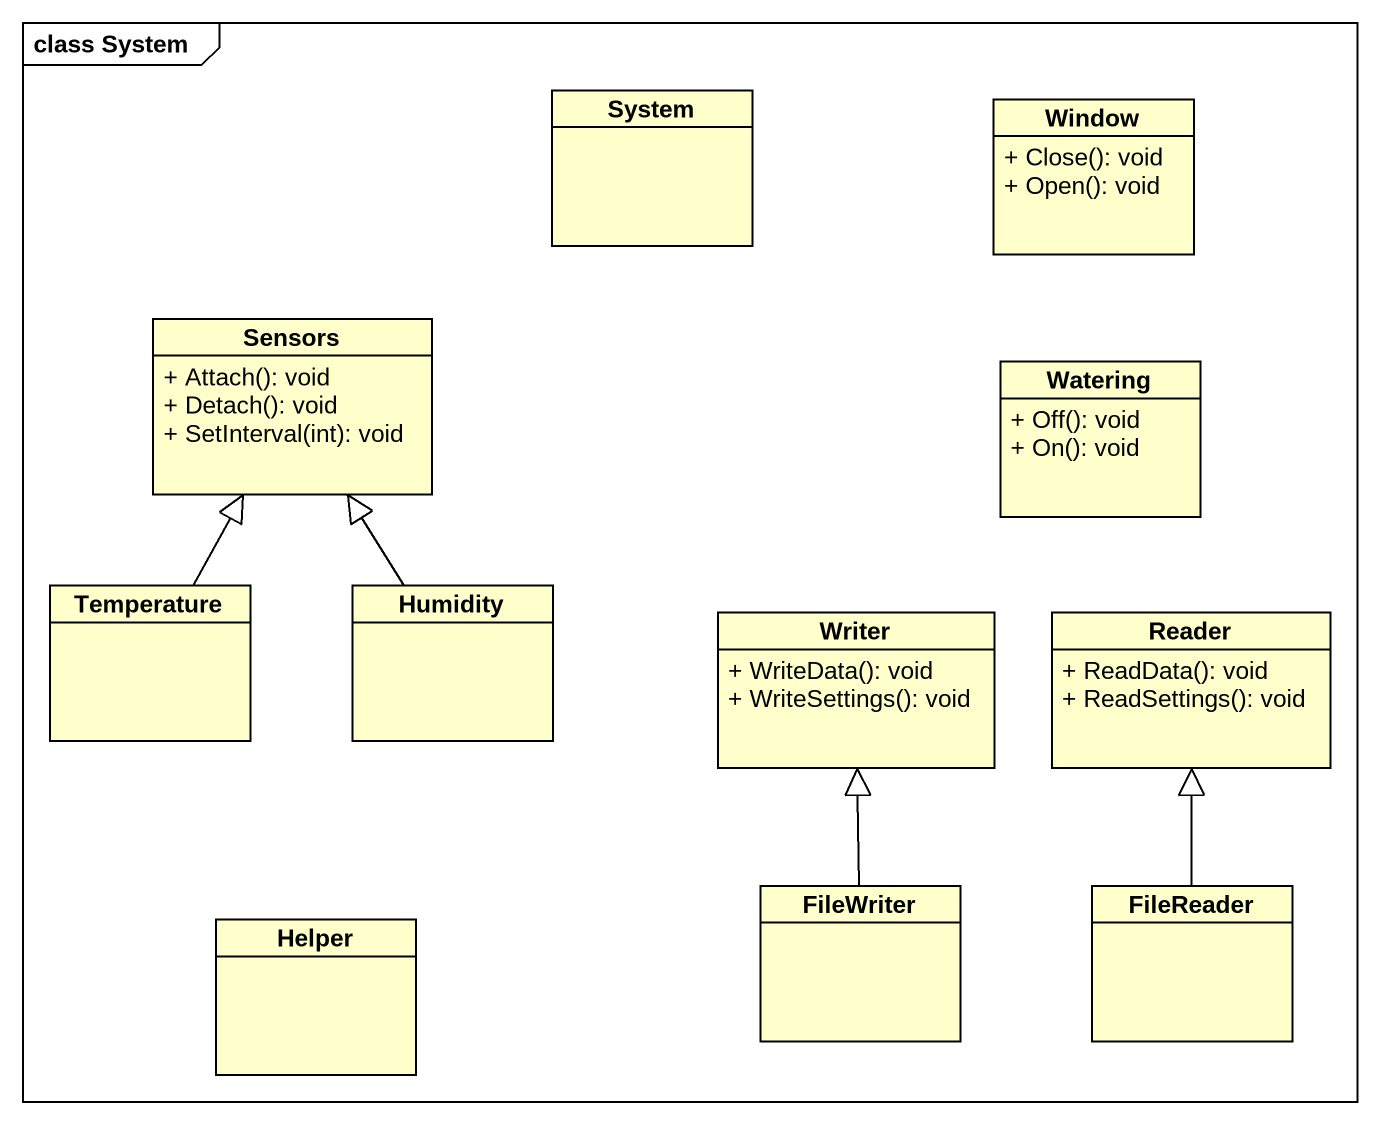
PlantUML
@startuml
mainframe class System
hide circle
hide empty members
skinparam classAttributeIconSize 0
class System
class Window {
  + Close(): void
  + Open(): void
}
class Sensors {
  + Attach(): void
  + Detach(): void
  + SetInterval(int): void
}
class Watering {
  + Off(): void
  + On(): void
}
class Temperature
class Humidity
class Writer {
  + WriteData(): void
  + WriteSettings(): void
}
class Reader {
  + ReadData(): void
  + ReadSettings(): void
}
class Helper
class FileWriter
class FileReader
Temperature -up-|> Sensors
Humidity -up-|> Sensors
FileWriter -up-|> Writer
FileReader -up-|> Reader
@enduml
